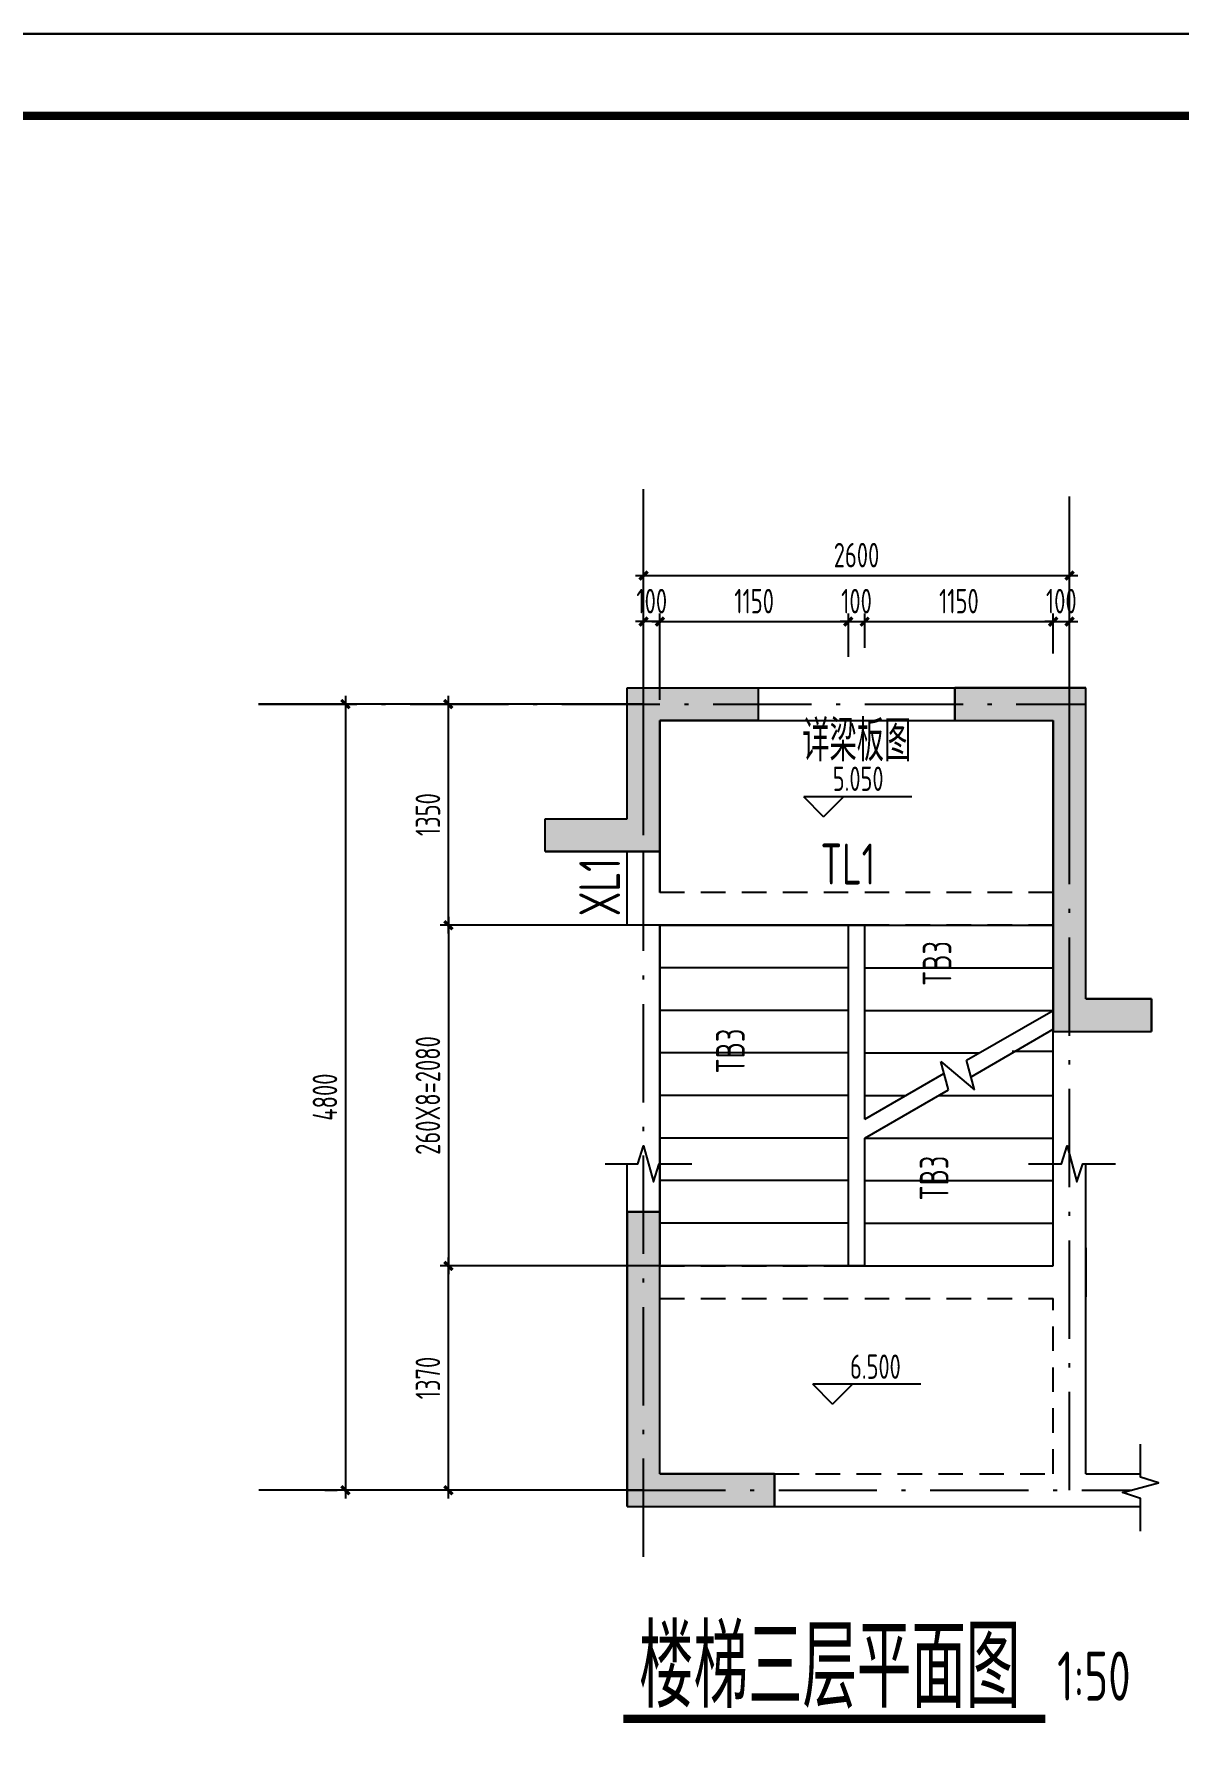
# Model space of a CAD drawing. Extents: x 580289 to 1106878, y -144605 to 78052.
# Drawn here: x 813218 to 827185, y -105727 to -84991 of the extents above; entities that cross this region are included whole.
import ezdxf

# ---------------------------------------------------------------- set-up
doc = ezdxf.new("R2010")
doc.units = 0
doc.header["$LTSCALE"] = 100
for name, pattern in [('2', [18.5, 12, -3, 0.5, -3]), ('3', [5, 3, -2]), ('DASH', [0.35, 0.25, -0.1]), ('DASH_1_100', [5, 3, -2])]:
    doc.linetypes.add(name, pattern=pattern)
doc.layers.get('0').update_dxf_attribs({"linetype": 'CONTINUOUS'})
doc.layers.get('Defpoints').update_dxf_attribs({"linetype": 'CONTINUOUS'})
for name, color, linetype in [('AXIS', 3, 'CONTINUOUS'), ('DIM', 3, 'CONTINUOUS'), ('DIM_ELEV', 3, 'CONTINUOUS'), ('DIM_SYMB', 3, 'CONTINUOUS'), ('HATCH', 254, 'CONTINUOUS'), ('louti$0$stair', 2, 'CONTINUOUS'), ('PUB_TEXT', 7, 'CONTINUOUS'), ('STAIR', 2, 'CONTINUOUS'), ('THIN', 7, 'CONTINUOUS'), ('T图框', 7, 'CONTINUOUS'), ('分析', 4, 'CONTINUOUS'), ('图框', 254, 'CONTINUOUS'), ('柱', 2, 'CONTINUOUS'), ('梁', 4, 'CONTINUOUS'), ('梁__虚线', 4, 'DASH_1_100'), ('梁虚线', 134, '3'), ('网格', 253, '2')]:
    doc.layers.add(name, color=color, linetype=linetype)
doc.styles.get("Standard").update_dxf_attribs({"font": 'tssdeng.shx', "width": 0.7, "bigfont": 'tssdchn.shx'})
doc.styles.add('TSSD_Dimension', font='Tssdeng.shx', dxfattribs={"width": 0.7, "bigfont": 'tssdchn.shx'})
doc.dimstyles.new('TSSD_50_100', dxfattribs={"dimtxt": 300, "dimasz": 100, "dimexe": 100, "dimexo": 250, "dimgap": 100, "dimtad": 1, "dimdec": 0, "dimlfac": 0.5, "dimzin": 0, "dimdsep": 46, "dimtxsty": 'TSSD_Dimension', "dimblk": 'ARCHTICK', "dimcen": 0, "dimdle": 100, "dimclrt": 7, "dimadec": 0, "dimazin": 0, "dimtfac": 1, "dimtdec": 0, "dimtix": 1, "dimtmove": 2, "dimatfit": 3, "dimfxl": 1, "dimtolj": 1, "dimtzin": 0, "dimarcsym": 0})

# ---------------------------------------------------------------- blocks, each defined once
blk = doc.blocks.new('A$C72C84CBD')
at = {"layer": '图框', "color": 0}
for points in [[(0, 0), (0, 59400), (84100, 59400), (84100, 0)], [(0, 0), (84100, 0), (84100, 59400), (0, 59400)]]:
    blk.add_lwpolyline(points, close=True, dxfattribs=at)
at = {"layer": '图框', "color": 0, "const_width": 100}
blk.add_lwpolyline([(2500, 1000), (83100, 1000), (83100, 58400), (2500, 58400)], close=True, dxfattribs=at)
blk = doc.blocks.new('图框')
at = {"layer": 'T图框', "color": 4}
blk.add_blockref('A$C72C84CBD', (602717, 102744), dxfattribs=at)
blk = doc.blocks.new('_ArchTick')
at = {"color": 0, "linetype": 'ByBlock', "const_width": 0.4}
blk.add_lwpolyline([(-0.5, -0.5), (0.5, 0.5)], dxfattribs=at)
blk = doc.blocks.new('*D1307')
at = {"layer": 'Defpoints', "color": 0}
for p in [(825860, -91605), (820660, -92374), (825860, -92374)]:
    blk.add_point(p, dxfattribs=at)
at = {"layer": 'DIM', "color": 0, "lineweight": -2}
for p, q in [((820560, -91605), (825960, -91605)), ((820660, -92124), (820660, -91505)), ((825860, -92124), (825860, -91505))]:
    blk.add_line(p, q, dxfattribs=at)
at = {"layer": 'DIM', "color": 0, "lineweight": -2, "xscale": 100, "yscale": 100, "zscale": 100, "rotation": 180}
blk.add_blockref('_ArchTick', (820660, -91605), dxfattribs=at)
at = {"layer": 'DIM', "color": 0, "lineweight": -2, "xscale": 100, "yscale": 100, "zscale": 100}
blk.add_blockref('_ArchTick', (825860, -91605), dxfattribs=at)
at = {"layer": 'DIM', "color": 7, "insert": (823260, -91355), "char_height": 300, "attachment_point": 5, "style": 'TSSD_Dimension'}
blk.add_mtext('\\A1;2600', dxfattribs=at)
blk = doc.blocks.new('*D1308')
at = {"layer": 'Defpoints', "color": 0}
for p in [(817020, -93174), (817020, -102774), (817020, -102774)]:
    blk.add_point(p, dxfattribs=at)
at = {"layer": 'DIM', "color": 0, "lineweight": -2}
for p, q in [((817020, -93074), (817020, -102874)), ((816770, -93174), (816920, -93174)), ((816770, -102774), (816920, -102774))]:
    blk.add_line(p, q, dxfattribs=at)
at = {"layer": 'DIM', "color": 0, "lineweight": -2, "xscale": 100, "yscale": 100, "zscale": 100}
for p, rotation in [((817020, -93174), 90), ((817020, -102774), 270)]:
    blk.add_blockref('_ArchTick', p, dxfattribs=dict(at, rotation=rotation))
at = {"layer": 'DIM', "color": 7, "insert": (816770, -97974), "char_height": 300, "attachment_point": 5, "rotation": 90, "style": 'TSSD_Dimension'}
blk.add_mtext('\\A1;4800', dxfattribs=at)
blk = doc.blocks.new('*D1309')
at = {"layer": 'Defpoints', "color": 0}
for p in [(820660, -92167), (820660, -93374), (820860, -93374)]:
    blk.add_point(p, dxfattribs=at)
at = {"layer": 'DIM', "color": 0, "lineweight": -2}
for p, q in [((820660, -93124), (820660, -92067)), ((820860, -93124), (820860, -92067)), ((820660, -92167), (820560, -92167)), ((820860, -92167), (820660, -92167)), ((820860, -92167), (820960, -92167))]:
    blk.add_line(p, q, dxfattribs=at)
at = {"layer": 'DIM', "color": 0, "lineweight": -2, "xscale": 100, "yscale": 100, "zscale": 100}
blk.add_blockref('_ArchTick', (820660, -92167), dxfattribs=at)
at = {"layer": 'DIM', "color": 0, "lineweight": -2, "xscale": 100, "yscale": 100, "zscale": 100, "rotation": 180}
blk.add_blockref('_ArchTick', (820860, -92167), dxfattribs=at)
at = {"layer": 'DIM', "color": 7, "insert": (820760, -91917), "char_height": 300, "attachment_point": 5, "style": 'TSSD_Dimension'}
blk.add_mtext('\\A1;100', dxfattribs=at)
blk = doc.blocks.new('*D1310')
at = {"layer": 'Defpoints', "color": 0}
for p in [(823160, -92167), (823160, -92848), (820860, -93374)]:
    blk.add_point(p, dxfattribs=at)
at = {"layer": 'DIM', "color": 0, "lineweight": -2}
for p, q in [((820860, -93124), (820860, -92067)), ((823160, -92598), (823160, -92067)), ((820760, -92167), (823260, -92167))]:
    blk.add_line(p, q, dxfattribs=at)
at = {"layer": 'DIM', "color": 0, "lineweight": -2, "xscale": 100, "yscale": 100, "zscale": 100, "rotation": 180}
blk.add_blockref('_ArchTick', (820860, -92167), dxfattribs=at)
at = {"layer": 'DIM', "color": 0, "lineweight": -2, "xscale": 100, "yscale": 100, "zscale": 100}
blk.add_blockref('_ArchTick', (823160, -92167), dxfattribs=at)
at = {"layer": 'DIM', "color": 7, "insert": (822010, -91917), "char_height": 300, "attachment_point": 5, "style": 'TSSD_Dimension'}
blk.add_mtext('\\A1;1150', dxfattribs=at)
blk = doc.blocks.new('*D1311')
at = {"layer": 'Defpoints', "color": 0}
for p in [(823360, -92167), (823160, -92724), (823360, -92737)]:
    blk.add_point(p, dxfattribs=at)
at = {"layer": 'DIM', "color": 0, "lineweight": -2}
for p, q in [((823160, -92474), (823160, -92067)), ((823360, -92487), (823360, -92067)), ((823160, -92167), (823060, -92167)), ((823160, -92167), (823360, -92167)), ((823360, -92167), (823460, -92167))]:
    blk.add_line(p, q, dxfattribs=at)
at = {"layer": 'DIM', "color": 0, "lineweight": -2, "xscale": 100, "yscale": 100, "zscale": 100}
blk.add_blockref('_ArchTick', (823160, -92167), dxfattribs=at)
at = {"layer": 'DIM', "color": 0, "lineweight": -2, "xscale": 100, "yscale": 100, "zscale": 100, "rotation": 180}
blk.add_blockref('_ArchTick', (823360, -92167), dxfattribs=at)
at = {"layer": 'DIM', "color": 7, "insert": (823260, -91917), "char_height": 300, "attachment_point": 5, "style": 'TSSD_Dimension'}
blk.add_mtext('\\A1;100', dxfattribs=at)
blk = doc.blocks.new('*D1312')
at = {"layer": 'Defpoints', "color": 0}
for p in [(825660, -92167), (823360, -92737), (825660, -92808)]:
    blk.add_point(p, dxfattribs=at)
at = {"layer": 'DIM', "color": 0, "lineweight": -2}
for p, q in [((823360, -92487), (823360, -92067)), ((825660, -92558), (825660, -92067)), ((823260, -92167), (825760, -92167))]:
    blk.add_line(p, q, dxfattribs=at)
at = {"layer": 'DIM', "color": 0, "lineweight": -2, "xscale": 100, "yscale": 100, "zscale": 100, "rotation": 180}
blk.add_blockref('_ArchTick', (823360, -92167), dxfattribs=at)
at = {"layer": 'DIM', "color": 0, "lineweight": -2, "xscale": 100, "yscale": 100, "zscale": 100}
blk.add_blockref('_ArchTick', (825660, -92167), dxfattribs=at)
at = {"layer": 'DIM', "color": 7, "insert": (824510, -91917), "char_height": 300, "attachment_point": 5, "style": 'TSSD_Dimension'}
blk.add_mtext('\\A1;1150', dxfattribs=at)
blk = doc.blocks.new('*D1313')
at = {"layer": 'Defpoints', "color": 0}
for p in [(825860, -92167), (825660, -92747), (825860, -92780)]:
    blk.add_point(p, dxfattribs=at)
at = {"layer": 'DIM', "color": 0, "lineweight": -2}
for p, q in [((825660, -92497), (825660, -92067)), ((825860, -92530), (825860, -92067)), ((825660, -92167), (825560, -92167)), ((825660, -92167), (825860, -92167)), ((825860, -92167), (825960, -92167))]:
    blk.add_line(p, q, dxfattribs=at)
at = {"layer": 'DIM', "color": 0, "lineweight": -2, "xscale": 100, "yscale": 100, "zscale": 100}
blk.add_blockref('_ArchTick', (825660, -92167), dxfattribs=at)
at = {"layer": 'DIM', "color": 0, "lineweight": -2, "xscale": 100, "yscale": 100, "zscale": 100, "rotation": 180}
blk.add_blockref('_ArchTick', (825860, -92167), dxfattribs=at)
at = {"layer": 'DIM', "color": 7, "insert": (825760, -91917), "char_height": 300, "attachment_point": 5, "style": 'TSSD_Dimension'}
blk.add_mtext('\\A1;100', dxfattribs=at)
blk = doc.blocks.new('*D1314')
at = {"layer": 'Defpoints', "color": 0}
for p in [(818277, -100034), (820660, -100034), (820660, -102774)]:
    blk.add_point(p, dxfattribs=at)
at = {"layer": 'DIM', "color": 0, "lineweight": -2}
for p, q in [((818277, -102874), (818277, -99934)), ((820410, -100034), (818177, -100034)), ((820410, -102774), (818177, -102774))]:
    blk.add_line(p, q, dxfattribs=at)
at = {"layer": 'DIM', "color": 0, "lineweight": -2, "xscale": 100, "yscale": 100, "zscale": 100}
for p, rotation in [((818277, -100034), 90), ((818277, -102774), 270)]:
    blk.add_blockref('_ArchTick', p, dxfattribs=dict(at, rotation=rotation))
at = {"layer": 'DIM', "color": 7, "insert": (818027, -101404), "char_height": 300, "attachment_point": 5, "rotation": 90, "style": 'TSSD_Dimension'}
blk.add_mtext('\\A1;1370', dxfattribs=at)
blk = doc.blocks.new('*D1315')
at = {"layer": 'Defpoints', "color": 0}
for p in [(821116, -95874), (818277, -100034), (821116, -100034)]:
    blk.add_point(p, dxfattribs=at)
at = {"layer": 'DIM', "color": 0, "lineweight": -2}
for p, q in [((818277, -95774), (818277, -100134)), ((820866, -95874), (818177, -95874)), ((820866, -100034), (818177, -100034))]:
    blk.add_line(p, q, dxfattribs=at)
at = {"layer": 'DIM', "color": 0, "lineweight": -2, "xscale": 100, "yscale": 100, "zscale": 100}
for p, rotation in [((818277, -95874), 90), ((818277, -100034), 270)]:
    blk.add_blockref('_ArchTick', p, dxfattribs=dict(at, rotation=rotation))
at = {"layer": 'DIM', "color": 7, "insert": (818027, -97954), "char_height": 300, "attachment_point": 5, "rotation": 90, "style": 'TSSD_Dimension'}
blk.add_mtext('\\A1;260X8=2080', dxfattribs=at)
blk = doc.blocks.new('*D1316')
at = {"layer": 'Defpoints', "color": 0}
for p in [(818277, -93174), (820660, -93174), (820660, -95874)]:
    blk.add_point(p, dxfattribs=at)
at = {"layer": 'DIM', "color": 0, "lineweight": -2}
for p, q in [((818277, -95974), (818277, -93074)), ((820410, -93174), (818177, -93174)), ((820410, -95874), (818177, -95874))]:
    blk.add_line(p, q, dxfattribs=at)
at = {"layer": 'DIM', "color": 0, "lineweight": -2, "xscale": 100, "yscale": 100, "zscale": 100}
for p, rotation in [((818277, -93174), 90), ((818277, -95874), 270)]:
    blk.add_blockref('_ArchTick', p, dxfattribs=dict(at, rotation=rotation))
at = {"layer": 'DIM', "color": 7, "insert": (818027, -94524), "char_height": 300, "attachment_point": 5, "rotation": 90, "style": 'TSSD_Dimension'}
blk.add_mtext('\\A1;1350', dxfattribs=at)

msp = doc.modelspace()

# ---------------------------------------------------------------- hatches: boundary and pattern name
at = {"layer": 'HATCH'}
h = msp.add_hatch(color=256, dxfattribs=at)
h.paths.add_polyline_path([(820859.8, -93373.9), (822059.8, -93373.9), (822059.8, -92973.9), (820459.8, -92973.9), (820459.8, -94573.9), (819459.8, -94573.9), (819459.8, -94973.9), (820859.8, -94973.9)])
h.paths.add_polyline_path([(826059.8, -92973.9), (824459.8, -92973.9), (824459.8, -93373.9), (825659.8, -93373.9), (825659.8, -97173.9), (826859.8, -97173.9), (826859.8, -96773.9), (826059.8, -96773.9)])
h.paths.add_polyline_path([(820859.8, -99373.9), (820459.8, -99373.9), (820459.8, -102973.9), (822259.8, -102973.9), (822259.8, -102573.9), (820859.8, -102573.9)])

# ---------------------------------------------------------------- linework, layer by layer
at = {"layer": 'AXIS'}
for p, q in [((820659.8, -94773.9), (820659.8, -90551.3)), ((825859.8, -94773.9), (825859.8, -90637.5)), ((820659.8, -93173.9), (815960.6, -93173.9)), ((820659.8, -102773.9), (815961.1, -102773.9))]:
    msp.add_line(p, q, dxfattribs=at)
at = {"layer": 'DIM_ELEV'}
for p, q in [((823935.7, -94306.5), (822614.9, -94306.5)), ((822858.1, -94549.7), (822614.9, -94306.5)), ((822858.1, -94549.7), (823101.2, -94306.5)), ((824045.8, -101480.5), (822725, -101480.5)), ((822968.2, -101723.6), (822725, -101480.5)), ((822968.2, -101723.6), (823211.4, -101480.5))]:
    msp.add_line(p, q, dxfattribs=at)
at = {"layer": 'DIM_SYMB'}
for points in [[(822009.8, -100293.9, 0, 0, 0), (822009.8, -94633.9, 0, 0, 0), (824509.8, -94633.9, 0, 0, 0), (824509.8, -96833.9, 160, 0, 0), (824509.8, -97433.9, 0, 0, 0)], [(824509.8, -100293.9, 0, 0, 0), (824509.8, -98553.9, 160, 0, 0), (824509.8, -97953.9, 0, 0, 0)]]:
    msp.add_lwpolyline(points, format="xyseb", dxfattribs=at)
at = {"layer": 'HATCH'}
for p, q in [((820459.8, -95873.9), (820459.8, -95273.9)), ((820859.8, -95273.9), (820859.8, -95473.9)), ((820859.8, -95873.9), (820459.8, -95873.9)), ((825659.8, -100033.9), (825659.8, -99813.9)), ((826059.8, -99813.9), (826059.8, -100413.9))]:
    msp.add_line(p, q, dxfattribs=at)
for points in [[(820459.8, -92973.9), (822059.8, -92973.9)], [(820459.8, -94573.9), (820459.8, -92973.9)], [(822059.8, -92973.9), (822059.8, -93373.9)], [(824459.8, -92973.9), (826059.8, -92973.9)], [(824459.8, -93373.9), (824459.8, -92973.9)], [(826059.8, -96773.9), (826059.8, -92973.9)], [(820859.8, -93373.9), (822059.8, -93373.9)], [(820859.8, -94973.9), (820859.8, -93373.9)], [(824459.8, -93373.9), (825659.8, -93373.9)], [(825659.8, -97173.9), (825659.8, -93373.9)], [(819459.8, -94573.9), (820459.8, -94573.9)], [(819459.8, -94973.9), (819459.8, -94573.9)], [(819459.8, -94973.9), (820859.8, -94973.9)], [(826059.8, -96773.9), (826859.8, -96773.9)], [(826859.8, -96773.9), (826859.8, -97173.9)], [(825659.8, -97173.9), (826859.8, -97173.9)], [(820459.8, -102973.9), (820459.8, -99373.9)], [(820459.8, -99373.9), (820859.8, -99373.9)], [(820859.8, -102573.9), (820859.8, -99373.9)], [(820859.8, -102573.9), (822259.8, -102573.9)], [(822259.8, -102573.9), (822259.8, -102973.9)], [(820459.8, -102973.9), (822259.8, -102973.9)]]:
    msp.add_lwpolyline(points, dxfattribs=at)
at = {"layer": 'PUB_TEXT', "const_width": 100}
msp.add_lwpolyline([(820413.1, -105565.3), (825565.1, -105565.3)], dxfattribs=at)
at = {"layer": 'STAIR'}
for p, q in [((820859.8, -93373.9), (820859.8, -95473.9)), ((825659.8, -95853.9), (825659.8, -93373.9)), ((820859.8, -95873.9), (820859.8, -100013.9)), ((823159.8, -95873.9), (820859.8, -95873.9)), ((820859.8, -95873.9), (825659.8, -95873.9)), ((823159.8, -95873.9), (823159.8, -100033.9)), ((823359.8, -95873.9), (823159.8, -95873.9)), ((823159.8, -95873.9), (823159.8, -100033.9)), ((823359.8, -98242.4), (823359.8, -95873.9)), ((823359.8, -95873.9), (825659.8, -95873.9)), ((823359.8, -98242.4), (823359.8, -95873.9)), ((825659.8, -96894.5), (825659.8, -95853.9)), ((823159.8, -96393.9), (820859.8, -96393.9)), ((823359.8, -96393.9), (825659.8, -96393.9)), ((823159.8, -96913.9), (820859.8, -96913.9)), ((823359.8, -96913.9), (825659.8, -96913.9)), ((824604.1, -97524), (825659.8, -96914.5)), ((824657.7, -97724), (825659.8, -97145.4)), ((825659.8, -100033.9), (825659.8, -97125.4)), ((823159.8, -97433.9), (820859.8, -97433.9)), ((823359.8, -97433.9), (824760.2, -97433.9)), ((825160.2, -97413.9), (825659.8, -97413.9)), ((824381, -97883.8), (824288.7, -97539.1)), ((824288.7, -97539.1), (824700.8, -97884.8)), ((824700.8, -97884.8), (824604.1, -97524)), ((823359.8, -98242.4), (824327.4, -97683.8)), ((823159.8, -97953.9), (820859.8, -97953.9)), ((823359.8, -98473.4), (824381, -97883.8)), ((823359.8, -97953.9), (823859.5, -97953.9)), ((824259.5, -97953.9), (825659.8, -97953.9)), ((823159.8, -98473.9), (820859.8, -98473.9)), ((823359.8, -100033.9), (823359.8, -98473.4)), ((823359.8, -100033.9), (823359.8, -98473.4)), ((823359.8, -98473.9), (825659.8, -98473.9)), ((823159.8, -98993.9), (820859.8, -98993.9)), ((823359.8, -98993.9), (825659.8, -98993.9)), ((823159.8, -99513.9), (820859.8, -99513.9)), ((823359.8, -99513.9), (825659.8, -99513.9)), ((823159.8, -100033.9), (820859.8, -100033.9)), ((823159.8, -100033.9), (823359.8, -100033.9)), ((823359.8, -100033.9), (823159.8, -100033.9)), ((823359.8, -100033.9), (825659.8, -100033.9))]:
    msp.add_line(p, q, dxfattribs=at)
at = {"layer": 'THIN'}
for points in [[(820191.3, -98787.2), (820591.3, -98787.2), (820661.3, -98567.2), (820781.3, -99007.2), (820851.3, -98787.2), (821251.3, -98787.2)], [(825361.1, -98787.2), (825761.1, -98787.2), (825831.1, -98567.2), (825951.1, -99007.2), (826021.1, -98787.2), (826421.1, -98787.2)], [(826727.2, -103273.3), (826727.2, -102873.3), (826507.2, -102803.3), (826947.2, -102683.3), (826727.2, -102613.3), (826727.2, -102213.3)]]:
    msp.add_lwpolyline(points, dxfattribs=at)
at = {"layer": '柱'}
for p, q in [((820459.8, -94573.9), (820459.8, -92973.9)), ((820459.8, -92973.9), (822059.8, -92973.9)), ((822059.8, -92973.9), (822059.8, -93373.9)), ((824459.8, -92973.9), (824459.8, -93373.9)), ((826059.8, -92973.9), (824459.8, -92973.9)), ((826059.8, -96773.9), (826059.8, -92973.9)), ((822059.8, -93373.9), (820859.8, -93373.9)), ((820859.8, -93373.9), (820859.8, -94973.9)), ((824459.8, -93373.9), (825659.8, -93373.9)), ((825659.8, -93373.9), (825659.8, -97173.9)), ((819459.8, -94973.9), (819459.8, -94573.9)), ((819459.8, -94573.9), (820459.8, -94573.9)), ((820859.8, -94973.9), (819459.8, -94973.9)), ((826859.8, -96773.9), (826059.8, -96773.9)), ((826859.8, -97173.9), (826859.8, -96773.9)), ((825659.8, -97173.9), (826859.8, -97173.9)), ((820459.8, -99373.9), (820459.8, -102973.9)), ((820859.6, -99373.9), (820459.8, -99373.9)), ((820859.8, -102573.9), (820859.6, -99373.9)), ((822259.8, -102573.9), (820859.8, -102573.9)), ((822259.8, -102973.9), (822259.8, -102573.9)), ((820459.8, -102973.9), (822259.8, -102973.9))]:
    msp.add_line(p, q, dxfattribs=at)
at = {"layer": '梁'}
for p, q in [((822059.8, -92973.9), (824459.8, -92973.9)), ((822059.8, -93373.9), (824459.8, -93373.9)), ((820459.8, -95573.9), (820459.8, -94973.9)), ((820859.8, -95473.9), (820859.8, -94973.9)), ((820859.8, -99373.9), (820859.8, -95873.9)), ((825659.8, -100033.9), (825659.8, -97173.9)), ((820459.8, -99373.9), (820459.8, -98787.2)), ((826059.8, -99933.9), (826059.8, -98787.2)), ((826059.8, -102573.9), (826059.8, -99933.9)), ((826059.8, -102573.9), (826727.2, -102573.9)), ((822259.8, -102973.9), (826727.2, -102973.9))]:
    msp.add_line(p, q, dxfattribs=at)
at = {"layer": '梁虚线'}
for p, q in [((825659.8, -95473.9), (820859.8, -95473.9)), ((825659.8, -95873.9), (820859.8, -95873.9)), ((820859.8, -100033.9), (825659.8, -100033.9)), ((820859.8, -100433.9), (825659.8, -100433.9)), ((825659.8, -102573.9), (825659.8, -100433.9)), ((822259.8, -102573.9), (825659.8, -102573.9))]:
    msp.add_line(p, q, dxfattribs=at)
at = {"layer": '网格'}
for p, q in [((820659.8, -103587.8), (820659.8, -90551.3)), ((825859.8, -102773.9), (825859.8, -90637.5)), ((815960.6, -93173.9), (826059.8, -93173.9)), ((820459.8, -102773.9), (826622.8, -102774))]:
    msp.add_line(p, q, dxfattribs=at)

# ---------------------------------------------------------------- block references
at = {"layer": 'T图框'}
msp.add_blockref('图框', (151096.5, -247134.4), dxfattribs=at)

# ---------------------------------------------------------------- texts
at = {"layer": 'louti$0$stair', "color": 4, "width": 0.7}
for p in [(824418.4, -96615.1), (821895.1, -97685), (824382.6, -99236.4)]:
    msp.add_text('TB3', height=350, rotation=90, dxfattribs=at).set_placement(p)
at = {"layer": 'PUB_TEXT', "width": 0.7}
for s, p in [('5.050', (822969.8, -94234.7)), ('6.500', (823180.6, -101413.9))]:
    msp.add_text(s, height=297.5, dxfattribs=at).set_placement(p)
at = {"layer": '分析', "linetype": 'DASH', "ltscale": 20, "width": 0.7}
for s, height, p in [('楼梯三层平面图', 1000, (820605.1, -105432.1)), ('1:50', 600, (825709.7, -105344))]:
    msp.add_text(s, height=height, rotation=360, dxfattribs=at).set_placement(p)
at = {"layer": '梁__虚线', "ltscale": 2, "width": 0.7}
for s, p in [('详梁板图', (822597.6, -93871.8)), ('TL1', (822819.9, -95377.4))]:
    msp.add_text(s, height=500, dxfattribs=at).set_placement(p)
msp.add_text('XL1', height=500, rotation=90, dxfattribs=at).set_placement((820373.9, -95764.8))

# ---------------------------------------------------------------- dimensions: what is measured, and where the dimension line sits
at = {"layer": 'DIM'}
for base, p1, p2, picture, middle in [((825859.8, -91605.3), (820659.8, -92374.1), (825859.8, -92374.1), '*D1307', (823259.8, -91355.3)), ((820659.8, -92167.4), (820859.8, -93373.9), (820659.8, -93373.9), '*D1309', (820759.8, -91917.4)), ((823159.8, -92167.4), (820859.8, -93373.9), (823159.8, -92847.7), '*D1310', (822009.8, -91917.4)), ((823359.8, -92167.4), (823159.8, -92724.3), (823359.8, -92737.3), '*D1311', (823259.8, -91917.4)), ((825659.8, -92167.4), (823359.8, -92737.3), (825659.8, -92807.7), '*D1312', (824509.8, -91917.4)), ((825859.8, -92167.4), (825659.8, -92747.2), (825859.8, -92779.9), '*D1313', (825759.8, -91917.4))]:
    dim = msp.add_linear_dim(base=base, p1=p1, p2=p2, dimstyle='TSSD_50_100', dxfattribs=at)
    dim.commit()
    dim.dimension.update_dxf_attribs({"geometry": picture, "text_midpoint": middle})
for base, p1, p2, picture, middle in [((817020.5, -102773.9), (817020.5, -93173.9), (817020.5, -102773.9), '*D1308', (816770.5, -97973.9)), ((818276.9, -93173.9), (820659.8, -95873.9), (820659.8, -93173.9), '*D1316', (818026.9, -94523.9)), ((818276.9, -100033.9), (820659.8, -102773.9), (820659.8, -100033.9), '*D1314', (818026.9, -101403.9))]:
    dim = msp.add_linear_dim(base=base, p1=p1, p2=p2, angle=90, dimstyle='TSSD_50_100', dxfattribs=at)
    dim.commit()
    dim.dimension.update_dxf_attribs({"geometry": picture, "text_midpoint": middle})
dim = msp.add_linear_dim(base=(818276.9, -100033.9), p1=(821116.4, -95873.9), p2=(821116.4, -100033.9), angle=90, text='260X8=2080', dimstyle='TSSD_50_100', dxfattribs=at)
dim.commit()
dim.dimension.update_dxf_attribs({"geometry": '*D1315', "text_midpoint": (818026.9, -97953.9)})

doc.saveas('drawing.dxf')
